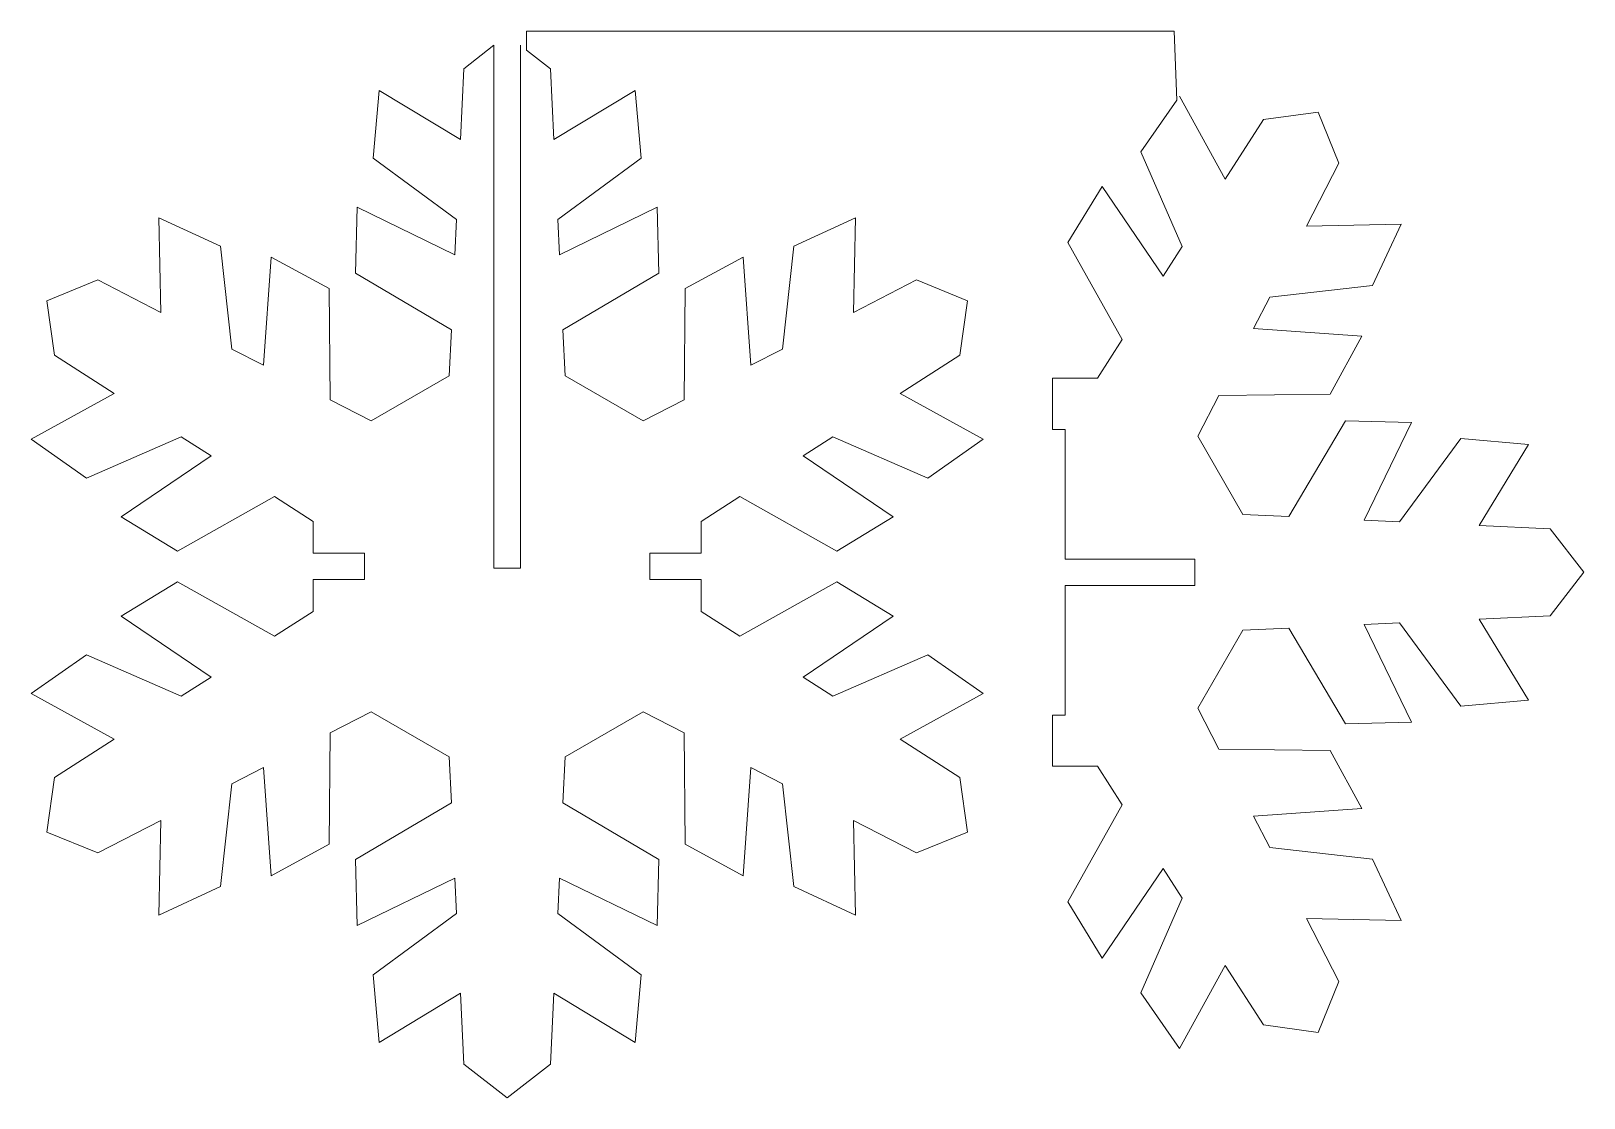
# Model space of a CAD drawing. Extents: x 92 to 274, y 39 to 165.
import ezdxf

# ---------------------------------------------------------------- set-up
doc = ezdxf.new("R2010")
doc.units = 0
doc.header["$MEASUREMENT"] = 0

msp = doc.modelspace()

# ---------------------------------------------------------------- linework, layer by layer
at = {"color": 1, "linetype": 'Continuous', "lineweight": 0}
for p, q in [((149.989997, 162.352771), (149.989997, 164.58549)), ((149.989997, 164.58549), (225.953919, 164.58549)), ((225.953919, 164.58549), (226.249883, 156.46523)), ((142.609604, 160.153016), (146.159604, 162.922598)), ((152.809604, 160.153016), (149.989997, 162.352771)), ((142.609604, 160.153016), (142.217885, 151.853599)), ((152.809604, 160.153016), (153.201322, 151.853599)), ((132.704815, 157.610397), (132.009935, 149.693713)), ((142.217885, 151.853599), (132.704815, 157.610397)), ((153.201322, 151.853599), (162.714392, 157.610397)), ((162.714392, 157.610397), (163.409273, 149.693713)), ((231.946302, 147.203102), (226.586146, 156.945173)), ((226.249883, 156.46523), (222.026016, 150.436567)), ((236.435253, 154.194746), (242.841401, 155.090516)), ((245.268669, 149.094772), (242.841353, 155.090543)), ((236.435253, 154.194746), (231.946302, 147.203102)), ((132.009935, 149.693713), (141.776172, 142.49494)), ((163.409273, 149.693713), (153.643036, 142.49494)), ((222.026016, 150.436567), (226.884433, 139.319125)), ((245.268669, 149.094772), (241.458205, 141.711404)), ((217.501396, 146.371915), (213.457973, 139.765584)), ((224.642717, 135.827601), (217.501396, 146.371915)), ((130.123828, 143.91131), (129.92529, 136.168348)), ((141.580554, 138.350333), (130.123828, 143.91131)), ((153.838654, 138.350333), (165.29538, 143.91131)), ((165.29538, 143.91131), (165.493917, 136.168348)), ((107.097708, 131.576937), (106.868701, 142.693896)), ((106.868701, 142.693896), (114.072193, 139.337344)), ((141.776172, 142.49494), (141.580554, 138.350333)), ((153.643036, 142.49494), (153.838654, 138.350333)), ((188.550507, 142.693896), (181.347014, 139.337344)), ((188.3215, 131.576937), (188.550507, 142.693896)), ((241.458205, 141.711404), (252.575164, 141.940411)), ((252.575164, 141.940411), (249.218612, 134.736919)), ((114.072193, 139.337344), (115.423405, 127.280149)), ((181.347014, 139.337344), (179.995803, 127.280149)), ((213.457973, 139.765584), (219.867162, 128.389565)), ((226.884433, 139.319125), (224.642717, 135.827601)), ((119.11055, 125.377259), (120.022956, 138.079563)), ((120.022956, 138.079563), (126.82783, 134.380026)), ((175.396252, 138.079563), (168.591378, 134.380026)), ((176.308657, 125.377259), (175.396252, 138.079563)), ((99.71434, 135.387401), (93.718569, 132.960085)), ((99.71434, 135.387401), (107.097708, 131.576937)), ((129.92529, 136.168348), (141.163825, 129.521028)), ((165.493917, 136.168348), (154.255383, 129.521028)), ((195.704867, 135.387401), (188.3215, 131.576937)), ((195.704867, 135.387401), (201.700639, 132.960085)), ((126.82783, 134.380026), (126.965321, 121.32351)), ((168.591378, 134.380026), (168.453887, 121.32351)), ((237.161417, 133.385707), (235.258527, 129.698562)), ((249.218612, 134.736919), (237.161417, 133.385707)), ((94.614366, 126.553984), (93.718596, 132.960133)), ((200.804842, 126.553984), (201.700612, 132.960133)), ((141.163825, 129.521028), (140.909604, 124.134797)), ((154.255383, 129.521028), (154.509604, 124.134797)), ((235.258527, 129.698562), (247.960832, 128.786156)), ((219.867162, 128.389565), (216.953882, 123.852065)), ((247.960832, 128.786156), (244.261294, 121.981282)), ((94.614366, 126.553984), (101.606009, 122.065034)), ((115.423405, 127.280149), (119.11055, 125.377259)), ((179.995803, 127.280149), (176.308657, 125.377259)), ((200.804842, 126.553984), (193.813198, 122.065034)), ((131.757046, 118.85056), (140.909604, 124.134797)), ((163.662162, 118.85056), (154.509604, 124.134797)), ((101.606009, 122.065034), (91.863938, 116.704878)), ((193.813198, 122.065034), (203.555269, 116.704878)), ((211.669645, 123.852065), (216.953882, 123.852065)), ((211.669645, 117.852065), (211.669645, 123.852065)), ((126.965321, 121.32351), (131.757046, 118.85056)), ((168.453887, 121.32351), (163.662162, 118.85056)), ((231.204778, 121.843791), (228.731829, 117.052066)), ((244.261294, 121.981282), (231.204778, 121.843791)), ((246.049616, 118.883821), (239.402296, 107.645287)), ((253.792578, 118.685284), (246.049616, 118.883821)), ((248.231602, 107.228558), (253.792578, 118.685284)), ((91.863938, 116.704878), (98.372545, 112.144748)), ((98.372545, 112.144748), (109.489986, 117.003165)), ((109.489986, 117.003165), (112.981511, 114.761449)), ((185.929221, 117.003165), (182.437697, 114.761449)), ((197.046663, 112.144748), (185.929221, 117.003165)), ((203.555269, 116.704878), (197.046663, 112.144748)), ((213.169645, 117.852065), (211.669645, 117.852065)), ((213.169645, 102.649508), (213.169645, 117.852065)), ((228.731829, 117.052066), (234.016065, 107.899508)), ((259.574982, 116.799177), (252.376209, 107.03294)), ((267.491665, 116.104296), (259.574982, 116.799177)), ((112.981511, 114.761449), (102.437197, 107.620128)), ((182.437697, 114.761449), (192.982011, 107.620128)), ((261.734868, 106.591227), (267.491665, 116.104296)), ((109.043528, 103.576704), (120.419547, 109.985894)), ((120.419547, 109.985894), (124.957047, 107.072614)), ((174.999661, 109.985894), (170.46216, 107.072614)), ((186.37568, 103.576704), (174.999661, 109.985894)), ((102.437197, 107.620128), (109.043528, 103.576704)), ((192.982011, 107.620128), (186.37568, 103.576704)), ((239.402296, 107.645287), (234.016065, 107.899508)), ((124.957047, 107.072614), (124.957047, 103.338377)), ((170.46216, 107.072614), (170.46216, 103.338377)), ((252.376209, 107.03294), (248.231602, 107.228558)), ((270.034284, 106.199508), (261.734868, 106.591227)), ((270.034284, 106.199508), (274.013121, 101.099508)), ((124.957047, 100.238377), (124.957047, 96.50414)), ((170.46216, 100.238377), (170.46216, 96.50414)), ((270.034284, 95.999508), (274.013121, 101.099508)), ((102.437197, 95.956626), (109.043528, 100.00005)), ((109.043528, 100.00005), (120.419547, 93.59086)), ((186.37568, 100.00005), (174.999661, 93.59086)), ((192.982011, 95.956626), (186.37568, 100.00005)), ((213.169645, 84.346952), (213.169645, 99.549508)), ((112.981511, 88.815305), (102.437197, 95.956626)), ((120.419547, 93.59086), (124.957047, 96.50414)), ((174.999661, 93.59086), (170.46216, 96.50414)), ((182.437697, 88.815305), (192.982011, 95.956626)), ((252.376209, 95.166076), (248.231602, 94.970458)), ((248.231602, 94.970458), (253.792578, 83.513732)), ((259.574982, 85.399839), (252.376209, 95.166076)), ((270.034284, 95.999508), (261.734868, 95.607789)), ((261.734868, 95.607789), (267.491665, 86.09472)), ((228.731829, 85.14695), (234.016065, 94.299508)), ((239.402296, 94.553729), (234.016065, 94.299508)), ((246.049616, 83.315195), (239.402296, 94.553729)), ((91.863938, 86.871876), (98.372545, 91.432006)), ((98.372545, 91.432006), (109.489986, 86.573589)), ((197.046663, 91.432006), (185.929221, 86.573589)), ((203.555269, 86.871876), (197.046663, 91.432006)), ((109.489986, 86.573589), (112.981511, 88.815305)), ((185.929221, 86.573589), (182.437697, 88.815305)), ((101.606009, 81.51172), (91.863938, 86.871876)), ((193.813198, 81.51172), (203.555269, 86.871876)), ((267.491665, 86.09472), (259.574982, 85.399839)), ((126.965321, 82.253244), (131.757046, 84.726194)), ((131.757046, 84.726194), (140.909604, 79.441957)), ((163.662162, 84.726194), (154.509604, 79.441957)), ((168.453887, 82.253244), (163.662162, 84.726194)), ((211.669645, 78.346952), (211.669645, 84.346952)), ((211.669645, 84.346952), (213.169645, 84.346952)), ((231.204778, 80.355225), (228.731829, 85.14695)), ((126.82783, 69.196728), (126.965321, 82.253244)), ((168.591378, 69.196728), (168.453887, 82.253244)), ((253.792578, 83.513732), (246.049616, 83.315195)), ((94.614366, 77.02277), (101.606009, 81.51172)), ((200.804842, 77.02277), (193.813198, 81.51172)), ((244.261294, 80.217734), (231.204778, 80.355225)), ((247.960832, 73.41286), (244.261294, 80.217734)), ((141.163825, 74.055726), (140.909604, 79.441957)), ((154.255383, 74.055726), (154.509604, 79.441957)), ((211.669645, 78.346952), (216.953882, 78.346952)), ((219.867162, 73.809451), (216.953882, 78.346952)), ((94.614366, 77.02277), (93.718596, 70.616621)), ((115.423405, 76.296605), (119.11055, 78.199495)), ((119.11055, 78.199495), (120.022956, 65.497191)), ((176.308657, 78.199495), (175.396252, 65.497191)), ((179.995803, 76.296605), (176.308657, 78.199495)), ((200.804842, 77.02277), (201.700612, 70.616621)), ((114.072193, 64.23941), (115.423405, 76.296605)), ((181.347014, 64.23941), (179.995803, 76.296605)), ((129.92529, 67.408407), (141.163825, 74.055726)), ((165.493917, 67.408407), (154.255383, 74.055726)), ((213.457973, 62.433432), (219.867162, 73.809451)), ((235.258527, 72.500454), (247.960832, 73.41286)), ((99.71434, 68.189353), (107.097708, 71.999817)), ((107.097708, 71.999817), (106.868701, 60.882858)), ((188.3215, 71.999817), (188.550507, 60.882858)), ((195.704867, 68.189353), (188.3215, 71.999817)), ((237.161417, 68.813309), (235.258527, 72.500454)), ((99.71434, 68.189353), (93.718569, 70.616669)), ((195.704867, 68.189353), (201.700639, 70.616669)), ((120.022956, 65.497191), (126.82783, 69.196728)), ((130.123828, 59.665444), (129.92529, 67.408407)), ((165.29538, 59.665444), (165.493917, 67.408407)), ((175.396252, 65.497191), (168.591378, 69.196728)), ((249.218612, 67.462097), (237.161417, 68.813309)), ((252.575164, 60.258605), (249.218612, 67.462097)), ((224.642717, 66.371415), (217.501396, 55.827101)), ((226.884433, 62.879891), (224.642717, 66.371415)), ((106.868701, 60.882858), (114.072193, 64.23941)), ((141.580554, 65.226421), (130.123828, 59.665444)), ((141.776172, 61.081814), (141.580554, 65.226421)), ((153.643036, 61.081814), (153.838654, 65.226421)), ((153.838654, 65.226421), (165.29538, 59.665444)), ((188.550507, 60.882858), (181.347014, 64.23941)), ((217.501396, 55.827101), (213.457973, 62.433432)), ((222.026016, 51.762449), (226.884433, 62.879891)), ((132.009935, 53.883041), (141.776172, 61.081814)), ((163.409273, 53.883041), (153.643036, 61.081814)), ((241.458205, 60.487612), (252.575164, 60.258605)), ((245.268669, 53.104245), (241.458205, 60.487612)), ((231.946302, 54.995914), (226.586146, 45.253843)), ((236.435253, 48.00427), (231.946302, 54.995914)), ((132.704815, 45.966357), (132.009935, 53.883041)), ((162.714392, 45.966357), (163.409273, 53.883041)), ((245.268669, 53.104245), (242.841353, 47.108473)), ((142.217885, 51.723155), (132.704815, 45.966357)), ((142.609604, 43.423738), (142.217885, 51.723155)), ((152.809604, 43.423738), (153.201322, 51.723155)), ((153.201322, 51.723155), (162.714392, 45.966357)), ((226.586146, 45.253843), (222.026016, 51.762449)), ((236.435253, 48.00427), (242.841401, 47.1085)), ((142.609604, 43.423738), (147.709604, 39.444902)), ((152.809604, 43.423738), (147.709604, 39.444902))]:
    msp.add_line(p, q, dxfattribs=at)
at = {"color": 1, "linetype": 'Continuous', "lineweight": 0, "flags": 128}
for points in [[(146.159604, 162.922598), (146.159604, 101.588377), (149.259604, 101.588377), (149.259604, 162.922598)], [(124.957047, 103.338377), (130.957047, 103.338377), (130.957047, 100.238377), (124.957047, 100.238377)], [(170.46216, 103.338377), (164.46216, 103.338377), (164.46216, 100.238377), (170.46216, 100.238377)], [(213.169645, 99.549508), (228.369645, 99.549508), (228.369645, 102.649508), (213.169645, 102.649508)]]:
    msp.add_lwpolyline(points, dxfattribs=at)

doc.saveas('drawing.dxf')
